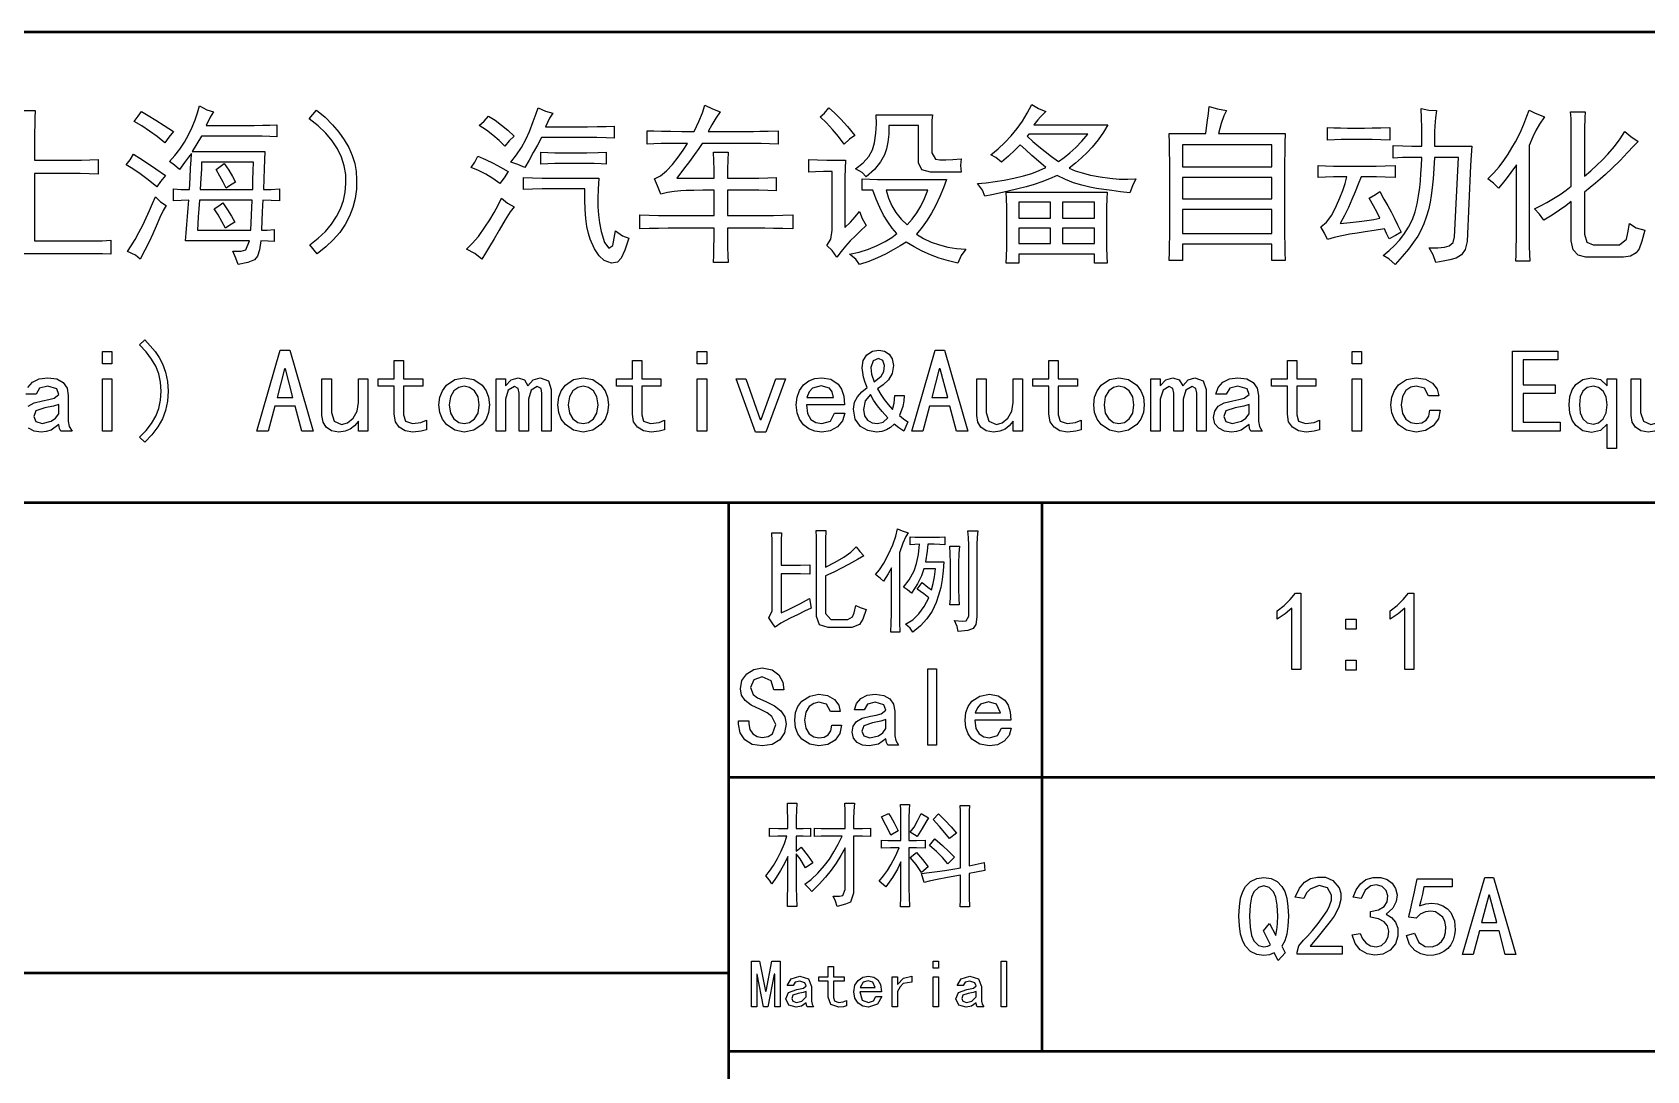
# Model space of a CAD drawing. Extents: x 0 to 1189, y 0 to 841.
# Drawn here: x 1074.3 to 1136.1, y 33.3 to 73 of the extents above; entities that cross this region are included whole.
import ezdxf

# ---------------------------------------------------------------- set-up
doc = ezdxf.new("R2010")
doc.units = 0

msp = doc.modelspace()

# ---------------------------------------------------------------- linework, layer by layer
at = {"color": 7, "lineweight": 50}
for p, q in [((1179, 73), (909, 73)), ((1179, 55), (909, 55)), ((1101, 55), (1101, 10)), ((1113, 34), (1113, 55)), ((1101, 44.5), (1179, 44.5)), ((1101, 37), (909, 37)), ((1179, 34), (1101, 34))]:
    msp.add_line(p, q, dxfattribs=at)
at = {"color": 7, "lineweight": 25}
for points in [[(1073.872, 70.002), (1074.46, 70.002), (1074.446, 69.718), (1074.437, 69.445), (1074.434, 69.184), (1074.434, 68.11), (1075.892, 68.11), (1076.227, 68.113), (1076.551, 68.121), (1076.863, 68.135), (1076.863, 67.573), (1076.523, 67.587), (1076.182, 67.596), (1075.841, 67.598), (1074.434, 67.598), (1074.434, 65.016), (1076.454, 65.016), (1076.724, 65.019), (1077.023, 65.027), (1077.349, 65.042), (1077.349, 64.505), (1077.034, 64.519), (1076.736, 64.527), (1076.454, 64.53), (1072.415, 64.53)], [(1074.185, 58.691), (1074.413, 58.826), (1074.74, 58.906), (1074.975, 58.946), (1075.178, 58.996), (1075.366, 59.139), (1075.286, 59.354), (1074.937, 59.461), (1074.624, 59.38), (1074.489, 59.157), (1074.096, 59.157)], [(1074.178, 59.414), (1074.355, 59.613), (1074.612, 59.741), (1074.937, 59.783), (1075.281, 59.738), (1075.527, 59.604), (1075.675, 59.389), (1075.724, 59.103), (1075.724, 58.119), (1075.76, 57.922), (1075.867, 57.743), (1075.438, 57.743), (1075.384, 57.841), (1075.366, 57.993), (1075.062, 57.779), (1074.879, 57.725), (1074.686, 57.707), (1074.422, 57.743), (1074.203, 57.85)]]:
    msp.add_lwpolyline(points, dxfattribs=at)
for points in [[(1078.52, 69.976), (1078.779, 69.823), (1079.07, 69.644), (1079.393, 69.439), (1079.748, 69.209), (1079.575, 68.985), (1079.415, 68.775), (1079.121, 69.008), (1078.827, 69.222), (1078.533, 69.417), (1078.239, 69.593), (1078.399, 69.791)], [(1083.123, 65.425), (1083.333, 65.432), (1083.608, 65.451), (1083.608, 64.99), (1083.378, 65.01), (1083.097, 65.016), (1083.047, 64.675), (1082.966, 64.436), (1082.854, 64.3), (1082.602, 64.191), (1082.228, 64.121), (1082.138, 64.364), (1082.023, 64.632), (1082.339, 64.629), (1082.522, 64.671), (1082.662, 65.016), (1080.208, 65.016), (1080.237, 65.332), (1080.265, 65.646), (1080.291, 65.958), (1080.314, 66.268), (1080.336, 66.576), (1080.048, 66.569), (1079.748, 66.55), (1079.748, 67.01), (1080.029, 66.991), (1080.361, 66.985), (1080.385, 67.426), (1080.406, 67.803), (1080.423, 68.116), (1080.438, 68.365), (1080.33, 68.218), (1080.177, 68.013), (1079.978, 67.752), (1079.792, 67.918), (1079.594, 68.059), (1079.803, 68.286), (1079.994, 68.532), (1080.167, 68.797), (1080.323, 69.081), (1080.459, 69.371), (1080.575, 69.65), (1080.67, 69.92), (1080.745, 70.181), (1081.032, 70.034), (1081.282, 69.951), (1081.16, 69.759), (1081, 69.439), (1082.841, 69.439), (1083.154, 69.442), (1083.444, 69.451), (1083.711, 69.465), (1083.711, 69.005), (1083.441, 69.019), (1083.142, 69.027), (1082.816, 69.03), (1080.821, 69.03), (1080.642, 68.73), (1080.464, 68.442), (1083.25, 68.442), (1083.238, 68.121), (1083.225, 67.771), (1083.212, 67.392), (1083.199, 66.985), (1083.493, 66.991), (1083.813, 67.01), (1083.813, 66.55), (1083.487, 66.569), (1083.174, 66.576), (1083.161, 66.379), (1083.148, 66.122), (1083.135, 65.804)], [(1085.228, 70.027), (1085.55, 69.747), (1085.834, 69.463), (1086.081, 69.175), (1086.289, 68.883), (1086.459, 68.588), (1086.592, 68.289), (1086.687, 67.986), (1086.744, 67.679), (1086.762, 67.368), (1086.754, 66.995), (1086.706, 66.636), (1086.618, 66.292), (1086.49, 65.962), (1086.322, 65.646), (1086.115, 65.346), (1085.868, 65.059), (1085.581, 64.787), (1085.254, 64.53), (1084.973, 64.863), (1085.291, 65.118), (1085.567, 65.384), (1085.802, 65.661), (1085.995, 65.949), (1086.147, 66.249), (1086.257, 66.56), (1086.326, 66.882), (1086.353, 67.215), (1086.343, 67.561), (1086.285, 67.897), (1086.18, 68.223), (1086.027, 68.538), (1085.828, 68.843), (1085.582, 69.137), (1085.288, 69.421), (1084.947, 69.695)], [(1094.269, 69.9), (1094.148, 69.721), (1093.988, 69.388), (1095.599, 69.388), (1095.974, 69.391), (1096.315, 69.4), (1096.622, 69.414), (1096.622, 68.954), (1096.312, 68.968), (1095.962, 68.976), (1095.573, 68.979), (1093.835, 68.979), (1093.68, 68.687), (1093.521, 68.397), (1093.36, 68.111), (1093.195, 67.829), (1092.933, 67.944), (1092.658, 68.033), (1092.876, 68.308), (1093.068, 68.596), (1093.234, 68.896), (1093.374, 69.209), (1093.525, 69.593), (1093.636, 69.891), (1093.707, 70.104), (1093.988, 69.989)], [(1098.4, 66.806), (1098.279, 67.132), (1098.17, 67.394), (1098.393, 67.512), (1098.619, 67.695), (1098.848, 67.944), (1099.065, 68.221), (1099.257, 68.489), (1099.423, 68.749), (1099.059, 68.748), (1098.723, 68.745), (1098.416, 68.74), (1098.138, 68.733), (1097.889, 68.723), (1097.889, 69.235), (1098.132, 69.226), (1098.433, 69.218), (1098.791, 69.213), (1099.206, 69.21), (1099.678, 69.209), (1099.86, 69.593), (1099.997, 69.925), (1100.088, 70.206), (1100.388, 70.066), (1100.676, 69.951), (1100.511, 69.709), (1100.357, 69.462), (1100.215, 69.209), (1101.954, 69.209), (1102.196, 69.212), (1102.511, 69.221), (1102.9, 69.235), (1102.9, 68.723), (1102.568, 68.738), (1102.252, 68.746), (1101.954, 68.749), (1099.985, 68.749), (1099.856, 68.557), (1099.695, 68.328), (1099.5, 68.062), (1099.273, 67.759), (1099.014, 67.419), (1100.446, 67.419), (1100.443, 67.746), (1100.434, 68.079), (1100.42, 68.417), (1100.982, 68.417), (1100.968, 68.113), (1100.96, 67.78), (1100.957, 67.419), (1101.826, 67.419), (1102.164, 67.422), (1102.497, 67.431), (1102.823, 67.445), (1102.823, 66.934), (1102.497, 66.948), (1102.164, 66.956), (1101.826, 66.959), (1100.957, 66.959), (1100.957, 65.988), (1102.389, 65.988), (1102.724, 65.99), (1103.082, 65.999), (1103.463, 66.013), (1103.463, 65.476), (1103.082, 65.49), (1102.724, 65.499), (1102.389, 65.502), (1100.957, 65.502), (1100.958, 65.114), (1100.963, 64.767), (1100.971, 64.462), (1100.982, 64.198), (1100.42, 64.198), (1100.431, 64.471), (1100.439, 64.78), (1100.444, 65.123), (1100.446, 65.502), (1098.681, 65.502), (1098.312, 65.499), (1097.954, 65.49), (1097.607, 65.476), (1097.607, 66.013), (1097.954, 65.999), (1098.312, 65.99), (1098.681, 65.988), (1100.446, 65.988), (1100.446, 66.959), (1100.02, 66.958), (1099.666, 66.953), (1099.381, 66.945), (1099.167, 66.934), (1098.923, 66.908), (1098.667, 66.865)], [(1104.838, 70.104), (1105.054, 69.914), (1105.292, 69.676), (1105.552, 69.39), (1105.835, 69.056), (1105.631, 68.909), (1105.426, 68.723), (1105.206, 69.009), (1104.979, 69.28), (1104.745, 69.534), (1104.506, 69.772), (1104.666, 69.906)], [(1108.724, 67.65), (1108.392, 67.739), (1108.264, 68.007), (1108.264, 69.439), (1107.139, 69.439), (1107.129, 69.101), (1107.098, 68.8), (1107.046, 68.538), (1106.973, 68.314), (1106.821, 68.039), (1106.587, 67.757), (1106.27, 67.471), (1106.117, 67.637), (1105.861, 67.777), (1106.146, 68.003), (1106.363, 68.244), (1106.51, 68.501), (1106.59, 68.775), (1106.636, 69.144), (1106.658, 69.502), (1106.653, 69.848), (1108.801, 69.848), (1108.787, 69.627), (1108.778, 69.371), (1108.776, 69.081), (1108.776, 68.391), (1108.916, 68.148), (1109.086, 68.123), (1109.312, 68.123), (1109.587, 68.139), (1109.901, 68.161), (1109.875, 67.905), (1109.901, 67.65)], [(1110.813, 66.729), (1110.717, 66.966), (1110.532, 67.215), (1110.858, 67.247), (1111.2, 67.292), (1111.555, 67.349), (1111.925, 67.419), (1112.284, 67.503), (1112.606, 67.598), (1112.891, 67.707), (1113.14, 67.829), (1112.858, 68.065), (1112.603, 68.289), (1112.373, 68.5), (1112.168, 68.698), (1111.952, 68.488), (1111.714, 68.266), (1111.452, 68.033), (1111.235, 68.206), (1111.043, 68.314), (1111.319, 68.541), (1111.577, 68.784), (1111.818, 69.042), (1112.041, 69.316), (1112.246, 69.606), (1112.433, 69.911), (1112.603, 70.232), (1112.865, 70.091), (1113.14, 69.976), (1112.935, 69.772), (1112.833, 69.657), (1112.679, 69.465), (1115.517, 69.465), (1115.348, 69.177), (1115.148, 68.891), (1114.917, 68.608), (1114.722, 68.4), (1114.511, 68.196), (1114.281, 67.997), (1114.034, 67.803), (1114.262, 67.705), (1114.536, 67.618), (1114.857, 67.539), (1115.223, 67.471), (1115.601, 67.418), (1115.955, 67.387), (1116.285, 67.379), (1116.591, 67.394), (1116.457, 67.132), (1116.361, 66.857), (1116.005, 66.898), (1115.674, 66.941), (1115.367, 66.984), (1115.085, 67.029), (1114.827, 67.074), (1114.519, 67.145), (1114.207, 67.244), (1113.892, 67.369), (1113.574, 67.522), (1113.285, 67.395), (1112.991, 67.28), (1112.692, 67.178), (1112.388, 67.088), (1112.078, 67.01), (1111.707, 66.926), (1111.372, 66.851), (1111.074, 66.785)], [(1120.06, 70.002), (1119.958, 69.803), (1119.856, 69.513), (1119.754, 69.132), (1122.31, 69.132), (1122.296, 68.752), (1122.288, 68.394), (1122.285, 68.059), (1122.285, 65.195), (1122.288, 64.888), (1122.296, 64.581), (1122.31, 64.275), (1121.799, 64.275), (1121.799, 64.888), (1118.373, 64.888), (1118.373, 64.275), (1117.862, 64.275), (1117.876, 64.59), (1117.884, 64.888), (1117.887, 65.169), (1117.887, 68.084), (1117.884, 68.405), (1117.876, 68.755), (1117.862, 69.132), (1119.268, 69.132), (1119.327, 69.553), (1119.37, 69.894), (1119.396, 70.155), (1119.715, 70.066)], [(1127.511, 70.079), (1127.811, 70.021), (1128.099, 70.002), (1128.057, 69.73), (1128.035, 69.427), (1128.028, 69.198), (1128.024, 68.938), (1128.022, 68.647), (1129.454, 68.647), (1129.429, 68.295), (1129.403, 67.905), (1129.275, 64.99), (1129.194, 64.694), (1129.054, 64.485), (1128.853, 64.364), (1128.613, 64.294), (1128.353, 64.239), (1128.073, 64.198), (1127.971, 64.492), (1127.818, 64.76), (1128.153, 64.756), (1128.409, 64.777), (1128.585, 64.824), (1128.738, 64.955), (1128.789, 65.169), (1128.943, 68.212), (1128.022, 68.212), (1127.999, 67.784), (1127.971, 67.398), (1127.938, 67.055), (1127.9, 66.756), (1127.856, 66.499), (1127.791, 66.211), (1127.709, 65.933), (1127.612, 65.667), (1127.498, 65.412), (1127.381, 65.201), (1127.224, 64.966), (1127.027, 64.708), (1126.79, 64.426), (1126.514, 64.121), (1126.271, 64.332), (1126.054, 64.454), (1126.285, 64.648), (1126.495, 64.847), (1126.682, 65.05), (1126.846, 65.259), (1127.031, 65.543), (1127.176, 65.833), (1127.281, 66.128), (1127.358, 66.431), (1127.417, 66.742), (1127.46, 67.061), (1127.484, 67.316), (1127.505, 67.592), (1127.522, 67.891), (1127.536, 68.212), (1127.102, 68.212), (1126.795, 68.206), (1126.437, 68.186), (1126.437, 68.672), (1126.808, 68.653), (1127.153, 68.647), (1127.536, 68.647), (1127.536, 69.363), (1127.53, 69.721)], [(1132.236, 69.772), (1132.038, 69.487), (1131.904, 69.248), (1131.789, 68.995), (1131.648, 68.672), (1131.648, 65.502), (1131.65, 65.136), (1131.654, 64.805), (1131.662, 64.509), (1131.673, 64.249), (1131.136, 64.249), (1131.148, 64.489), (1131.156, 64.773), (1131.161, 65.102), (1131.162, 65.476), (1131.162, 67.931), (1130.948, 67.63), (1130.766, 67.394), (1130.609, 67.202), (1130.472, 67.036), (1130.28, 67.228), (1130.063, 67.394), (1130.29, 67.62), (1130.495, 67.854), (1130.676, 68.097), (1130.84, 68.341), (1130.989, 68.58), (1131.124, 68.813), (1131.3, 69.155), (1131.443, 69.49), (1131.558, 69.791), (1131.648, 70.027), (1131.872, 69.9)], [(1133.796, 69.951), (1133.776, 69.727), (1133.77, 69.311), (1133.77, 67.496), (1134.008, 67.702), (1134.237, 67.912), (1134.456, 68.124), (1134.665, 68.34), (1134.918, 68.63), (1135.131, 68.919), (1135.304, 69.209), (1135.534, 69.011), (1135.816, 68.826), (1135.648, 68.642), (1135.418, 68.4), (1135.125, 68.097), (1134.825, 67.796), (1134.574, 67.557), (1134.371, 67.381), (1134.185, 67.229), (1133.984, 67.063), (1133.77, 66.882), (1133.77, 65.272), (1133.853, 64.965), (1134.102, 64.863), (1135.1, 64.863), (1135.368, 65.08), (1135.429, 65.326), (1135.483, 65.681), (1135.745, 65.515), (1136.071, 65.425), (1135.966, 65.01), (1135.855, 64.721), (1135.739, 64.556), (1135.528, 64.441), (1135.253, 64.402), (1133.821, 64.402), (1133.52, 64.471), (1133.333, 64.675), (1133.259, 65.016), (1133.259, 66.525), (1133.057, 66.365), (1132.811, 66.192), (1132.527, 66.007), (1132.21, 65.809), (1132.044, 66.045), (1131.852, 66.243), (1132.081, 66.356), (1132.324, 66.488), (1132.581, 66.64), (1132.833, 66.8), (1133.058, 66.958), (1133.259, 67.113), (1133.259, 69.414), (1133.252, 69.701), (1133.233, 69.951)], [(1091.815, 69.797), (1092.058, 69.634), (1092.301, 69.452), (1092.543, 69.251), (1092.786, 69.03), (1092.594, 68.845), (1092.428, 68.647), (1092.214, 68.859), (1091.981, 69.062), (1091.728, 69.256), (1091.457, 69.439), (1091.649, 69.606)], [(1125.338, 69.337), (1125.639, 69.34), (1125.963, 69.348), (1126.309, 69.363), (1126.309, 68.877), (1125.963, 68.891), (1125.639, 68.9), (1125.338, 68.902), (1124.724, 68.902), (1124.454, 68.9), (1124.19, 68.891), (1123.931, 68.877), (1123.931, 69.363), (1124.176, 69.348), (1124.431, 69.34), (1124.698, 69.337)], [(1112.424, 69.03), (1112.644, 68.828), (1112.874, 68.629), (1113.114, 68.435), (1113.365, 68.245), (1113.625, 68.059), (1113.842, 68.207), (1114.063, 68.386), (1114.288, 68.596), (1114.517, 68.836), (1114.75, 69.107), (1112.5, 69.107)], [(1121.799, 67.854), (1121.799, 68.698), (1118.373, 68.698), (1118.373, 67.854)], [(1079.108, 67.087), (1078.776, 67.351), (1078.469, 67.579), (1078.188, 67.773), (1077.932, 67.931), (1078.092, 68.123), (1078.214, 68.34), (1078.463, 68.183), (1078.75, 67.995), (1079.076, 67.774), (1079.441, 67.522), (1079.255, 67.298)], [(1080.821, 68.033), (1080.816, 67.769), (1080.799, 67.419), (1080.77, 66.985), (1082.79, 66.985), (1082.793, 67.351), (1082.802, 67.701), (1082.816, 68.033)], [(1092.249, 67.215), (1091.979, 67.407), (1091.706, 67.573), (1091.43, 67.713), (1091.15, 67.829), (1091.291, 68.027), (1091.406, 68.263), (1091.698, 68.131), (1091.987, 67.988), (1092.273, 67.837), (1092.556, 67.675), (1092.403, 67.432)], [(1096.315, 67.956), (1096.116, 67.971), (1095.86, 67.979), (1095.548, 67.982), (1094.602, 67.982), (1094.343, 67.979), (1094.079, 67.971), (1093.809, 67.956), (1093.809, 68.417), (1094.079, 68.402), (1094.343, 68.394), (1094.602, 68.391), (1095.573, 68.391), (1096.001, 68.397), (1096.315, 68.417)], [(1105.477, 68.11), (1105.463, 67.792), (1105.455, 67.451), (1105.452, 67.087), (1105.452, 65.527), (1105.662, 65.732), (1105.849, 65.936), (1106.014, 66.141), (1106.117, 65.879), (1106.27, 65.604), (1106.054, 65.402), (1105.849, 65.206), (1105.656, 65.016), (1105.474, 64.823), (1105.304, 64.618), (1105.145, 64.402), (1104.96, 64.652), (1104.761, 64.837), (1104.915, 65.086), (1104.966, 65.425), (1104.966, 67.675), (1104.628, 67.672), (1104.33, 67.664), (1104.071, 67.65), (1104.071, 68.135), (1104.41, 68.116), (1104.761, 68.11)], [(1081.691, 67.982), (1081.864, 67.721), (1082.009, 67.482), (1082.125, 67.266), (1081.934, 67.157), (1081.767, 67.036), (1081.657, 67.263), (1081.529, 67.502), (1081.384, 67.752)], [(1097.184, 65.118), (1097.033, 64.665), (1096.889, 64.363), (1096.749, 64.211), (1096.519, 64.169), (1096.238, 64.275), (1096.042, 64.444), (1095.863, 64.712), (1095.701, 65.08), (1095.631, 65.308), (1095.576, 65.573), (1095.535, 65.876), (1095.508, 66.216), (1095.495, 66.595), (1095.497, 67.01), (1093.86, 67.01), (1093.489, 67.004), (1093.144, 66.985), (1093.144, 67.445), (1093.489, 67.426), (1093.86, 67.419), (1096.033, 67.419), (1096.006, 67.002), (1095.994, 66.635), (1095.995, 66.32), (1096.015, 66.022), (1096.058, 65.706), (1096.123, 65.374), (1096.254, 64.958), (1096.417, 64.735), (1096.57, 64.837), (1096.673, 65.4), (1096.941, 65.214)], [(1106.117, 67.394), (1106.401, 67.38), (1106.707, 67.371), (1107.037, 67.368), (1109.338, 67.368), (1109.223, 67.052), (1109.082, 66.715), (1108.916, 66.358), (1108.77, 66.084), (1108.6, 65.812), (1108.406, 65.541), (1108.188, 65.272), (1108.467, 65.107), (1108.761, 64.971), (1109.07, 64.863), (1109.392, 64.783), (1109.729, 64.732), (1110.08, 64.709), (1109.901, 64.46), (1109.773, 64.172), (1109.413, 64.258), (1109.065, 64.363), (1108.731, 64.485), (1108.409, 64.627), (1108.1, 64.787), (1107.804, 64.965), (1107.568, 64.824), (1107.304, 64.675), (1107.011, 64.517), (1106.696, 64.365), (1106.364, 64.233), (1106.014, 64.121), (1105.867, 64.319), (1105.631, 64.505), (1105.999, 64.587), (1106.352, 64.698), (1106.692, 64.837), (1106.997, 64.99), (1107.249, 65.144), (1107.446, 65.297), (1107.264, 65.507), (1107.094, 65.743), (1106.935, 66.007), (1106.787, 66.297), (1106.651, 66.615), (1106.526, 66.959), (1106.117, 66.959)], [(1121.799, 66.627), (1121.799, 67.445), (1118.373, 67.445), (1118.373, 66.627)], [(1123.573, 67.905), (1123.846, 67.891), (1124.153, 67.882), (1124.494, 67.88), (1125.465, 67.88), (1125.786, 67.882), (1126.136, 67.891), (1126.514, 67.905), (1126.514, 67.445), (1126.139, 67.459), (1125.798, 67.468), (1125.491, 67.471), (1125.21, 67.471), (1125.103, 67.192), (1124.988, 66.902), (1124.865, 66.601), (1124.73, 66.294), (1124.581, 65.988), (1124.417, 65.681), (1124.797, 65.722), (1125.137, 65.763), (1125.439, 65.804), (1125.702, 65.844), (1125.926, 65.885), (1125.823, 66.107), (1125.687, 66.363), (1125.517, 66.652), (1125.76, 66.793), (1125.926, 66.908), (1126.088, 66.617), (1126.233, 66.357), (1126.36, 66.128), (1126.483, 65.9), (1126.61, 65.64), (1126.744, 65.348), (1126.527, 65.221), (1126.284, 65.093), (1126.188, 65.304), (1126.105, 65.476), (1125.716, 65.416), (1125.366, 65.361), (1125.057, 65.313), (1124.788, 65.272), (1124.471, 65.215), (1124.186, 65.147), (1123.931, 65.067), (1123.816, 65.316), (1123.676, 65.553), (1123.89, 65.735), (1124.09, 66.007), (1124.277, 66.371), (1124.402, 66.67), (1124.51, 66.953), (1124.6, 67.22), (1124.673, 67.471), (1124.494, 67.471), (1124.153, 67.468), (1123.846, 67.459), (1123.573, 67.445)], [(1107.83, 65.63), (1108.025, 65.846), (1108.202, 66.088), (1108.36, 66.354), (1108.5, 66.644), (1108.622, 66.959), (1107.037, 66.959), (1107.126, 66.652), (1107.25, 66.366), (1107.408, 66.1), (1107.602, 65.855)], [(1115.492, 66.882), (1115.481, 66.625), (1115.473, 66.314), (1115.468, 65.948), (1115.466, 65.527), (1115.468, 65.117), (1115.473, 64.754), (1115.481, 64.439), (1115.492, 64.172), (1115.006, 64.172), (1115.006, 64.505), (1112.117, 64.505), (1112.117, 64.172), (1111.631, 64.172), (1111.642, 64.439), (1111.65, 64.754), (1111.655, 65.117), (1111.657, 65.527), (1111.655, 65.948), (1111.65, 66.314), (1111.642, 66.625), (1111.631, 66.882)], [(1079.466, 66.371), (1079.355, 66.181), (1079.228, 65.917), (1079.083, 65.579), (1078.958, 65.289), (1078.814, 64.984), (1078.651, 64.663), (1078.469, 64.326), (1078.297, 64.473), (1077.983, 64.607), (1078.135, 64.833), (1078.284, 65.077), (1078.429, 65.338), (1078.571, 65.617), (1078.707, 65.901), (1078.833, 66.176), (1078.95, 66.444), (1079.057, 66.704), (1079.249, 66.518)], [(1082.765, 66.576), (1080.745, 66.576), (1080.721, 66.245), (1080.7, 65.943), (1080.682, 65.67), (1080.668, 65.425), (1082.714, 65.425)], [(1081.64, 66.473), (1081.816, 66.209), (1081.969, 65.962), (1082.1, 65.732), (1081.908, 65.623), (1081.742, 65.502), (1081.603, 65.766), (1081.458, 66.013), (1081.307, 66.243), (1081.48, 66.365)], [(1092.786, 66.32), (1092.643, 66.13), (1092.451, 65.831), (1092.211, 65.425), (1092.022, 65.098), (1091.85, 64.805), (1091.696, 64.548), (1091.559, 64.326), (1091.284, 64.537), (1090.971, 64.709), (1091.185, 64.915), (1091.42, 65.192), (1091.674, 65.54), (1091.862, 65.825), (1092.029, 66.106), (1092.175, 66.382), (1092.301, 66.652), (1092.537, 66.467)], [(1113.319, 65.885), (1113.319, 66.499), (1112.117, 66.499), (1112.117, 65.885)], [(1115.006, 65.885), (1115.006, 66.499), (1113.779, 66.499), (1113.779, 65.885)], [(1121.799, 65.297), (1121.799, 66.218), (1118.373, 66.218), (1118.373, 65.297)], [(1113.319, 64.914), (1113.319, 65.502), (1112.117, 65.502), (1112.117, 64.914)], [(1115.006, 64.914), (1115.006, 65.502), (1113.779, 65.502), (1113.779, 64.914)], [(1079.547, 59.264), (1079.522, 58.884), (1079.447, 58.532), (1079.323, 58.208), (1079.149, 57.902), (1078.925, 57.604), (1078.652, 57.313), (1078.455, 57.51), (1078.706, 57.766), (1078.912, 58.031), (1079.072, 58.307), (1079.187, 58.6), (1079.255, 58.919), (1079.278, 59.264), (1079.255, 59.609), (1079.187, 59.928), (1079.072, 60.222), (1078.912, 60.499), (1078.706, 60.77), (1078.455, 61.036), (1078.652, 61.233), (1078.861, 61.008), (1079.043, 60.781), (1079.197, 60.552), (1079.323, 60.32), (1079.447, 59.996), (1079.522, 59.644)], [(1077.385, 60.32), (1077.027, 60.32), (1077.027, 60.785), (1077.385, 60.785)], [(1085.093, 57.743), (1084.663, 57.743), (1084.412, 58.691), (1083.625, 58.691), (1083.375, 57.743), (1082.945, 57.743), (1083.84, 60.839), (1084.198, 60.839)], [(1100.161, 60.32), (1099.803, 60.32), (1099.803, 60.785), (1100.161, 60.785)], [(1107.864, 58.101), (1107.703, 57.743), (1107.515, 57.868), (1107.344, 58.011), (1107.197, 57.884), (1107.04, 57.788), (1106.866, 57.727), (1106.664, 57.707), (1106.331, 57.761), (1106.047, 57.922), (1105.852, 58.195), (1105.787, 58.584), (1105.825, 58.846), (1105.94, 59.058), (1106.107, 59.239), (1106.306, 59.407), (1106.226, 59.604), (1106.163, 59.801), (1106.11, 60.159), (1106.156, 60.445), (1106.297, 60.66), (1106.506, 60.794), (1106.754, 60.839), (1106.969, 60.801), (1107.148, 60.687), (1107.268, 60.501), (1107.309, 60.248), (1107.262, 59.942), (1107.121, 59.703), (1106.922, 59.512), (1106.7, 59.354), (1106.828, 59.146), (1106.96, 58.951), (1107.105, 58.761), (1107.273, 58.566), (1107.344, 58.808), (1107.362, 59.103), (1107.72, 59.103), (1107.709, 58.882), (1107.676, 58.682), (1107.541, 58.333), (1107.693, 58.208)], [(1110.157, 57.743), (1109.727, 57.743), (1109.476, 58.691), (1108.689, 58.691), (1108.438, 57.743), (1108.009, 57.743), (1108.904, 60.839), (1109.262, 60.839)], [(1125.235, 60.32), (1124.877, 60.32), (1124.877, 60.785), (1125.235, 60.785)], [(1132.834, 57.743), (1131.008, 57.743), (1131.008, 60.803), (1132.744, 60.803), (1132.744, 60.463), (1131.42, 60.463), (1131.42, 59.515), (1132.637, 59.515), (1132.637, 59.175), (1131.42, 59.175), (1131.42, 58.083), (1132.834, 58.083)], [(1084.323, 59.031), (1084.037, 60.123), (1084.001, 60.123), (1083.714, 59.031)], [(1089.432, 57.796), (1089.227, 57.734), (1088.913, 57.707), (1088.623, 57.752), (1088.394, 57.886), (1088.247, 58.101), (1088.198, 58.387), (1088.198, 59.461), (1087.589, 59.461), (1087.589, 59.747), (1088.198, 59.747), (1088.198, 60.445), (1088.556, 60.445), (1088.556, 59.747), (1089.289, 59.747), (1089.289, 59.461), (1088.556, 59.461), (1088.556, 58.369), (1088.627, 58.128), (1088.896, 58.029), (1089.218, 58.065), (1089.432, 58.154)], [(1098.552, 57.796), (1098.346, 57.734), (1098.033, 57.707), (1097.742, 57.752), (1097.514, 57.886), (1097.366, 58.101), (1097.317, 58.387), (1097.317, 59.461), (1096.708, 59.461), (1096.708, 59.747), (1097.317, 59.747), (1097.317, 60.445), (1097.675, 60.445), (1097.675, 59.747), (1098.409, 59.747), (1098.409, 59.461), (1097.675, 59.461), (1097.675, 58.369), (1097.746, 58.128), (1098.015, 58.029), (1098.337, 58.065), (1098.552, 58.154)], [(1106.969, 60.248), (1106.906, 60.445), (1106.736, 60.517), (1106.539, 60.427), (1106.45, 60.177), (1106.476, 59.917), (1106.575, 59.622), (1106.843, 59.846), (1106.937, 60.023)], [(1109.387, 59.031), (1109.101, 60.123), (1109.065, 60.123), (1108.778, 59.031)], [(1114.496, 57.796), (1114.291, 57.734), (1113.977, 57.707), (1113.687, 57.752), (1113.458, 57.886), (1113.311, 58.101), (1113.261, 58.387), (1113.261, 59.461), (1112.653, 59.461), (1112.653, 59.747), (1113.261, 59.747), (1113.261, 60.445), (1113.62, 60.445), (1113.62, 59.747), (1114.353, 59.747), (1114.353, 59.461), (1113.62, 59.461), (1113.62, 58.369), (1113.691, 58.128), (1113.959, 58.029), (1114.282, 58.065), (1114.496, 58.154)], [(1123.626, 57.796), (1123.42, 57.734), (1123.107, 57.707), (1122.816, 57.752), (1122.588, 57.886), (1122.44, 58.101), (1122.391, 58.387), (1122.391, 59.461), (1121.782, 59.461), (1121.782, 59.747), (1122.391, 59.747), (1122.391, 60.445), (1122.749, 60.445), (1122.749, 59.747), (1123.483, 59.747), (1123.483, 59.461), (1122.749, 59.461), (1122.749, 58.369), (1122.82, 58.128), (1123.089, 58.029), (1123.411, 58.065), (1123.626, 58.154)], [(1077.385, 57.743), (1077.027, 57.743), (1077.027, 59.747), (1077.385, 59.747)], [(1087.189, 57.743), (1086.831, 57.743), (1086.831, 58.119), (1086.681, 57.944), (1086.518, 57.814), (1086.323, 57.734), (1086.079, 57.707), (1085.797, 57.752), (1085.596, 57.886), (1085.475, 58.087), (1085.435, 58.333), (1085.435, 59.747), (1085.793, 59.747), (1085.793, 58.459), (1085.9, 58.119), (1086.187, 57.993), (1086.412, 58.054), (1086.625, 58.235), (1086.779, 58.506), (1086.831, 58.835), (1086.831, 59.747), (1087.189, 59.747)], [(1091.847, 58.745), (1091.815, 58.455), (1091.72, 58.204), (1091.561, 57.993), (1091.248, 57.779), (1090.881, 57.707), (1090.514, 57.779), (1090.201, 57.993), (1090.042, 58.204), (1089.946, 58.455), (1089.914, 58.745), (1089.946, 59.035), (1090.042, 59.286), (1090.201, 59.497), (1090.514, 59.712), (1090.881, 59.783), (1091.248, 59.712), (1091.561, 59.497), (1091.72, 59.286), (1091.815, 59.035)], [(1091.453, 58.745), (1091.409, 59.058), (1091.275, 59.282), (1091.087, 59.416), (1090.881, 59.461), (1090.675, 59.416), (1090.487, 59.282), (1090.353, 59.058), (1090.308, 58.745), (1090.353, 58.432), (1090.487, 58.208), (1090.675, 58.074), (1090.881, 58.029), (1091.087, 58.074), (1091.275, 58.208), (1091.409, 58.432)], [(1094.214, 57.743), (1093.856, 57.743), (1093.856, 59.192), (1093.82, 59.371), (1093.677, 59.443), (1093.444, 59.309), (1093.337, 58.96), (1093.337, 57.743), (1092.979, 57.743), (1092.979, 59.192), (1092.943, 59.371), (1092.8, 59.443), (1092.567, 59.309), (1092.46, 58.96), (1092.46, 57.743), (1092.102, 57.743), (1092.102, 59.747), (1092.46, 59.747), (1092.46, 59.479), (1092.675, 59.703), (1092.943, 59.783), (1093.185, 59.703), (1093.319, 59.479), (1093.525, 59.703), (1093.784, 59.783), (1094.107, 59.667), (1094.214, 59.336)], [(1096.4, 58.745), (1096.368, 58.455), (1096.272, 58.204), (1096.113, 57.993), (1095.8, 57.779), (1095.433, 57.707), (1095.066, 57.779), (1094.753, 57.993), (1094.594, 58.204), (1094.499, 58.455), (1094.467, 58.745), (1094.499, 59.035), (1094.594, 59.286), (1094.753, 59.497), (1095.066, 59.712), (1095.433, 59.783), (1095.8, 59.712), (1096.113, 59.497), (1096.272, 59.286), (1096.368, 59.035)], [(1096.006, 58.745), (1095.961, 59.058), (1095.827, 59.282), (1095.639, 59.416), (1095.433, 59.461), (1095.227, 59.416), (1095.039, 59.282), (1094.905, 59.058), (1094.86, 58.745), (1094.905, 58.432), (1095.039, 58.208), (1095.227, 58.074), (1095.433, 58.029), (1095.639, 58.074), (1095.827, 58.208), (1095.961, 58.432)], [(1100.161, 57.743), (1099.803, 57.743), (1099.803, 59.747), (1100.161, 59.747)], [(1103.182, 59.747), (1102.43, 57.707), (1102.036, 57.707), (1101.284, 59.747), (1101.66, 59.747), (1102.215, 58.19), (1102.251, 58.19), (1102.806, 59.747)], [(1105.451, 58.423), (1105.361, 58.132), (1105.165, 57.904), (1104.892, 57.756), (1104.574, 57.707), (1104.304, 57.738), (1104.069, 57.83), (1103.867, 57.984), (1103.713, 58.192), (1103.62, 58.446), (1103.59, 58.745), (1103.62, 59.044), (1103.713, 59.298), (1103.867, 59.506), (1104.069, 59.66), (1104.304, 59.752), (1104.574, 59.783), (1104.916, 59.723), (1105.191, 59.542), (1105.326, 59.346), (1105.406, 59.08), (1105.433, 58.745), (1103.983, 58.745), (1104.026, 58.409), (1104.153, 58.19), (1104.344, 58.069), (1104.574, 58.029), (1104.896, 58.128), (1105.057, 58.423)], [(1105.021, 59.031), (1104.963, 59.244), (1104.86, 59.38), (1104.538, 59.479), (1104.216, 59.38), (1104.091, 59.244), (1104.001, 59.031)], [(1112.253, 57.743), (1111.895, 57.743), (1111.895, 58.119), (1111.745, 57.944), (1111.582, 57.814), (1111.387, 57.734), (1111.143, 57.707), (1110.861, 57.752), (1110.66, 57.886), (1110.539, 58.087), (1110.499, 58.333), (1110.499, 59.747), (1110.857, 59.747), (1110.857, 58.459), (1110.964, 58.119), (1111.25, 57.993), (1111.476, 58.054), (1111.689, 58.235), (1111.843, 58.506), (1111.895, 58.835), (1111.895, 59.747), (1112.253, 59.747)], [(1116.911, 58.745), (1116.879, 58.455), (1116.784, 58.204), (1116.625, 57.993), (1116.312, 57.779), (1115.945, 57.707), (1115.578, 57.779), (1115.265, 57.993), (1115.105, 58.204), (1115.01, 58.455), (1114.978, 58.745), (1115.01, 59.035), (1115.105, 59.286), (1115.265, 59.497), (1115.578, 59.712), (1115.945, 59.783), (1116.312, 59.712), (1116.625, 59.497), (1116.784, 59.286), (1116.879, 59.035)], [(1116.517, 58.745), (1116.473, 59.058), (1116.339, 59.282), (1116.151, 59.416), (1115.945, 59.461), (1115.739, 59.416), (1115.551, 59.282), (1115.417, 59.058), (1115.372, 58.745), (1115.417, 58.432), (1115.551, 58.208), (1115.739, 58.074), (1115.945, 58.029), (1116.151, 58.074), (1116.339, 58.208), (1116.473, 58.432)], [(1119.278, 57.743), (1118.92, 57.743), (1118.92, 59.192), (1118.884, 59.371), (1118.741, 59.443), (1118.508, 59.309), (1118.401, 58.96), (1118.401, 57.743), (1118.043, 57.743), (1118.043, 59.192), (1118.007, 59.371), (1117.864, 59.443), (1117.631, 59.309), (1117.524, 58.96), (1117.524, 57.743), (1117.166, 57.743), (1117.166, 59.747), (1117.524, 59.747), (1117.524, 59.479), (1117.739, 59.703), (1118.007, 59.783), (1118.249, 59.703), (1118.383, 59.479), (1118.589, 59.703), (1118.849, 59.783), (1119.171, 59.667), (1119.278, 59.336)], [(1121.428, 57.743), (1120.998, 57.743), (1120.945, 57.841), (1120.927, 57.993), (1120.622, 57.779), (1120.439, 57.725), (1120.247, 57.707), (1119.983, 57.743), (1119.763, 57.85), (1119.616, 58.025), (1119.567, 58.262), (1119.611, 58.503), (1119.745, 58.691), (1119.974, 58.826), (1120.3, 58.906), (1120.535, 58.946), (1120.739, 58.996), (1120.927, 59.139), (1120.846, 59.354), (1120.497, 59.461), (1120.184, 59.38), (1120.05, 59.157), (1119.656, 59.157), (1119.739, 59.414), (1119.916, 59.613), (1120.173, 59.741), (1120.497, 59.783), (1120.842, 59.738), (1121.088, 59.604), (1121.235, 59.389), (1121.285, 59.103), (1121.285, 58.119), (1121.321, 57.922)], [(1125.235, 57.743), (1124.877, 57.743), (1124.877, 59.747), (1125.235, 59.747)], [(1128.238, 58.548), (1128.173, 58.208), (1127.978, 57.94), (1127.685, 57.765), (1127.325, 57.707), (1126.958, 57.776), (1126.645, 57.984), (1126.486, 58.192), (1126.39, 58.446), (1126.358, 58.745), (1126.39, 59.044), (1126.486, 59.298), (1126.645, 59.506), (1126.958, 59.714), (1127.325, 59.783), (1127.678, 59.732), (1127.951, 59.577), (1128.126, 59.351), (1128.184, 59.085), (1127.79, 59.085), (1127.638, 59.38), (1127.325, 59.461), (1127.119, 59.418), (1126.931, 59.291), (1126.797, 59.069), (1126.752, 58.745), (1126.797, 58.421), (1126.931, 58.199), (1127.119, 58.072), (1127.325, 58.029), (1127.535, 58.06), (1127.701, 58.154), (1127.808, 58.316), (1127.844, 58.548)], [(1134.986, 57.081), (1134.628, 57.081), (1134.628, 58.011), (1134.377, 57.77), (1134.037, 57.689), (1133.706, 57.756), (1133.429, 57.958), (1133.289, 58.164), (1133.206, 58.427), (1133.178, 58.745), (1133.206, 59.062), (1133.289, 59.322), (1133.429, 59.524), (1133.706, 59.718), (1134.037, 59.783), (1134.377, 59.712), (1134.628, 59.479), (1134.628, 59.747), (1134.986, 59.747)], [(1134.628, 58.745), (1134.59, 59.047), (1134.476, 59.273), (1134.308, 59.414), (1134.109, 59.461), (1133.874, 59.414), (1133.706, 59.273), (1133.605, 59.047), (1133.572, 58.745), (1133.605, 58.441), (1133.706, 58.208), (1133.874, 58.06), (1134.109, 58.011), (1134.308, 58.06), (1134.476, 58.208), (1134.59, 58.441)], [(1137.311, 57.743), (1136.953, 57.743), (1136.953, 58.119), (1136.803, 57.944), (1136.64, 57.814), (1136.445, 57.734), (1136.201, 57.707), (1135.919, 57.752), (1135.718, 57.886), (1135.597, 58.087), (1135.557, 58.333), (1135.557, 59.747), (1135.915, 59.747), (1135.915, 58.459), (1136.022, 58.119), (1136.309, 57.993), (1136.535, 58.054), (1136.747, 58.235), (1136.902, 58.506), (1136.953, 58.835), (1136.953, 59.747), (1137.311, 59.747)], [(1075.366, 58.405), (1075.366, 58.763), (1075.161, 58.7), (1074.829, 58.638), (1074.48, 58.512), (1074.4, 58.298), (1074.48, 58.11), (1074.722, 58.029), (1075.071, 58.119), (1075.239, 58.235)], [(1107.094, 58.244), (1106.879, 58.486), (1106.7, 58.709), (1106.552, 58.924), (1106.432, 59.139), (1106.226, 58.897), (1106.163, 58.566), (1106.203, 58.331), (1106.324, 58.163), (1106.499, 58.063), (1106.7, 58.029), (1106.915, 58.083)], [(1120.927, 58.405), (1120.927, 58.763), (1120.721, 58.7), (1120.39, 58.638), (1120.041, 58.512), (1119.96, 58.298), (1120.041, 58.11), (1120.282, 58.029), (1120.631, 58.119), (1120.799, 58.235)], [(1103.025, 53.854), (1103.012, 53.551), (1103.008, 53.189), (1103.008, 52.609), (1103.417, 52.609), (1103.753, 52.614), (1104.115, 52.626), (1104.115, 52.269), (1103.753, 52.281), (1103.417, 52.286), (1103.008, 52.286), (1103.008, 50.786), (1103.265, 50.903), (1103.493, 51.016), (1103.751, 51.15), (1104.099, 51.331), (1104.167, 50.973), (1103.902, 50.846), (1103.633, 50.715), (1103.357, 50.581), (1103.005, 50.394), (1102.786, 50.24), (1102.667, 50.406), (1102.547, 50.598), (1102.667, 50.871), (1102.667, 53.155), (1102.662, 53.534), (1102.65, 53.854)], [(1104.729, 53.939), (1104.716, 53.59), (1104.712, 53.257), (1104.712, 52.541), (1105.086, 52.73), (1105.407, 52.921), (1105.674, 53.113), (1105.888, 53.308), (1106.029, 53.129), (1106.178, 52.967), (1105.929, 52.825), (1105.59, 52.635), (1105.322, 52.492), (1105.029, 52.347), (1104.712, 52.2), (1104.712, 50.769), (1104.917, 50.53), (1105.564, 50.53), (1105.743, 50.632), (1105.805, 50.794), (1105.871, 51.075), (1106.037, 50.994), (1106.263, 50.922), (1106.14, 50.547), (1106.008, 50.342), (1105.718, 50.223), (1104.814, 50.223), (1104.482, 50.33), (1104.371, 50.649), (1104.371, 53.189), (1104.369, 53.439), (1104.364, 53.689), (1104.354, 53.939)], [(1107.879, 53.854), (1107.788, 53.708), (1107.675, 53.452), (1107.538, 53.087), (1107.538, 50.786), (1107.542, 50.432), (1107.555, 50.053), (1107.214, 50.053), (1107.227, 50.406), (1107.231, 50.751), (1107.231, 52.507), (1107.104, 52.277), (1106.925, 51.996), (1106.814, 52.102), (1106.618, 52.251), (1106.772, 52.429), (1106.94, 52.687), (1107.121, 53.027), (1107.284, 53.39), (1107.401, 53.716), (1107.47, 54.007), (1107.641, 53.926)], [(1110.538, 53.922), (1110.513, 53.688), (1110.504, 53.394), (1110.504, 50.632), (1110.47, 50.342), (1110.368, 50.189), (1110.155, 50.117), (1109.788, 50.07), (1109.746, 50.27), (1109.652, 50.496), (1109.942, 50.474), (1110.095, 50.479), (1110.197, 50.666), (1110.197, 53.376), (1110.189, 53.675), (1110.163, 53.922)], [(1108.834, 53.683), (1109.072, 53.688), (1109.277, 53.7), (1109.277, 53.394), (1109.081, 53.406), (1108.868, 53.411), (1108.629, 53.411), (1108.599, 53.142), (1108.544, 52.746), (1109.243, 52.746), (1109.22, 52.399), (1109.179, 52.069), (1109.119, 51.756), (1109.041, 51.459), (1108.944, 51.178), (1108.789, 50.852), (1108.589, 50.555), (1108.342, 50.289), (1108.05, 50.053), (1107.947, 50.197), (1107.777, 50.359), (1108.05, 50.525), (1108.288, 50.747), (1108.493, 51.027), (1108.663, 51.365), (1108.476, 51.514), (1108.22, 51.689), (1108.408, 51.945), (1108.625, 51.774), (1108.766, 51.672), (1108.828, 51.905), (1108.879, 52.172), (1108.919, 52.473), (1108.476, 52.473), (1108.385, 52.21), (1108.226, 51.897), (1107.998, 51.536), (1107.854, 51.663), (1107.692, 51.774), (1107.913, 52.049), (1108.101, 52.396), (1108.199, 52.68), (1108.267, 53.018), (1108.305, 53.411), (1107.947, 53.394), (1107.947, 53.7), (1108.143, 53.688), (1108.391, 53.683)], [(1109.839, 53.342), (1109.814, 53.057), (1109.805, 52.678), (1109.805, 51.689), (1109.81, 51.335), (1109.822, 51.092), (1109.464, 51.092), (1109.49, 51.331), (1109.498, 51.672), (1109.498, 52.695), (1109.481, 53.053), (1109.464, 53.342)], [(1122.562, 50.966), (1122.31, 50.749), (1121.999, 50.54), (1121.999, 50.864), (1122.266, 51.068), (1122.499, 51.296), (1122.698, 51.546), (1122.902, 51.546), (1122.902, 48.614), (1122.562, 48.614)], [(1126.891, 50.966), (1126.639, 50.749), (1126.328, 50.54), (1126.328, 50.864), (1126.595, 51.068), (1126.828, 51.296), (1127.027, 51.546), (1127.231, 51.546), (1127.231, 48.614), (1126.891, 48.614)], [(1125.02, 50.165), (1124.628, 50.165), (1124.628, 50.54), (1125.02, 50.54)], [(1125.02, 48.597), (1124.628, 48.597), (1124.628, 48.972), (1125.02, 48.972)], [(1103.205, 46.547), (1103.144, 46.196), (1102.958, 45.925), (1102.666, 45.752), (1102.285, 45.695), (1101.906, 45.755), (1101.62, 45.934), (1101.441, 46.202), (1101.382, 46.53), (1101.382, 46.65), (1101.774, 46.65), (1101.774, 46.547), (1101.812, 46.321), (1101.927, 46.155), (1102.093, 46.053), (1102.285, 46.019), (1102.521, 46.055), (1102.686, 46.164), (1102.813, 46.513), (1102.66, 46.828), (1102.472, 46.967), (1102.217, 47.093), (1101.865, 47.255), (1101.629, 47.434), (1101.495, 47.638), (1101.45, 47.877), (1101.511, 48.201), (1101.697, 48.456), (1101.968, 48.623), (1102.285, 48.678), (1102.666, 48.612), (1102.924, 48.414), (1103.071, 48.139), (1103.12, 47.843), (1102.728, 47.843), (1102.626, 48.184), (1102.285, 48.337), (1101.961, 48.226), (1101.842, 47.928), (1101.936, 47.664), (1102.104, 47.542), (1102.421, 47.4), (1102.754, 47.231), (1103.001, 47.033), (1103.154, 46.805)], [(1108.964, 45.729), (1108.623, 45.729), (1108.623, 48.644), (1108.964, 48.644)], [(1105.323, 46.496), (1105.261, 46.172), (1105.076, 45.917), (1104.797, 45.75), (1104.454, 45.695), (1104.104, 45.761), (1103.806, 45.959), (1103.655, 46.157), (1103.564, 46.399), (1103.533, 46.684), (1103.564, 46.969), (1103.655, 47.21), (1103.806, 47.408), (1104.104, 47.606), (1104.454, 47.672), (1104.791, 47.623), (1105.05, 47.476), (1105.217, 47.261), (1105.272, 47.007), (1104.897, 47.007), (1104.752, 47.289), (1104.454, 47.365), (1104.258, 47.325), (1104.079, 47.203), (1103.951, 46.993), (1103.908, 46.684), (1103.951, 46.375), (1104.079, 46.164), (1104.258, 46.042), (1104.454, 46.002), (1104.654, 46.032), (1104.812, 46.121), (1104.914, 46.275), (1104.948, 46.496)], [(1107.502, 45.729), (1107.092, 45.729), (1107.041, 45.823), (1107.024, 45.968), (1106.734, 45.763), (1106.377, 45.695), (1106.125, 45.729), (1105.916, 45.831), (1105.776, 45.998), (1105.729, 46.223), (1105.771, 46.453), (1105.899, 46.632), (1106.117, 46.76), (1106.428, 46.837), (1106.651, 46.875), (1106.845, 46.922), (1107.024, 47.059), (1106.948, 47.263), (1106.615, 47.365), (1106.317, 47.289), (1106.189, 47.076), (1105.814, 47.076), (1105.893, 47.321), (1106.061, 47.51), (1106.306, 47.632), (1106.615, 47.672), (1106.943, 47.63), (1107.178, 47.502), (1107.318, 47.297), (1107.365, 47.025), (1107.365, 46.087), (1107.399, 45.9)], [(1111.824, 46.377), (1111.738, 46.1), (1111.551, 45.882), (1111.291, 45.742), (1110.988, 45.695), (1110.615, 45.761), (1110.315, 45.959), (1110.168, 46.157), (1110.08, 46.399), (1110.051, 46.684), (1110.08, 46.969), (1110.168, 47.21), (1110.315, 47.408), (1110.615, 47.606), (1110.988, 47.672), (1111.314, 47.615), (1111.576, 47.442), (1111.704, 47.256), (1111.781, 47.003), (1111.807, 46.684), (1110.426, 46.684), (1110.466, 46.364), (1110.588, 46.155), (1110.769, 46.04), (1110.988, 46.002), (1111.295, 46.096), (1111.449, 46.377)], [(1111.415, 46.956), (1111.261, 47.289), (1110.954, 47.382), (1110.647, 47.289), (1110.528, 47.159), (1110.443, 46.956)], [(1107.024, 46.36), (1107.024, 46.701), (1106.828, 46.641), (1106.513, 46.581), (1106.181, 46.462), (1106.104, 46.257), (1106.181, 46.078), (1106.411, 46.002), (1106.743, 46.087), (1106.903, 46.198)], [(1103.777, 41.819), (1104.041, 41.474), (1104.22, 41.222), (1103.947, 41.035), (1103.739, 41.371), (1103.589, 41.563), (1103.589, 40.268), (1103.594, 39.91), (1103.607, 39.552), (1103.249, 39.552), (1103.261, 39.918), (1103.266, 40.268), (1103.266, 41.461), (1103.136, 41.201), (1102.984, 40.932), (1102.82, 40.668), (1102.652, 40.421), (1102.571, 40.557), (1102.43, 40.728), (1102.571, 40.899), (1102.718, 41.118), (1102.874, 41.384), (1103.019, 41.673), (1103.139, 41.96), (1103.232, 42.245), (1102.886, 42.241), (1102.567, 42.228), (1102.567, 42.552), (1102.912, 42.539), (1103.266, 42.535), (1103.266, 42.944), (1103.261, 43.212), (1103.249, 43.506), (1103.607, 43.506), (1103.594, 43.229), (1103.589, 42.944), (1103.589, 42.535), (1103.854, 42.539), (1104.135, 42.552), (1104.135, 42.228), (1103.854, 42.241), (1103.589, 42.245), (1103.589, 41.665)], [(1105.464, 42.535), (1105.464, 42.91), (1105.46, 43.212), (1105.447, 43.506), (1105.822, 43.506), (1105.797, 43.208), (1105.788, 42.893), (1105.788, 42.535), (1106.121, 42.539), (1106.436, 42.552), (1106.436, 42.228), (1106.121, 42.241), (1105.788, 42.245), (1105.788, 40.063), (1105.661, 39.722), (1105.471, 39.637), (1105.158, 39.552), (1105.094, 39.752), (1105.004, 39.944), (1105.243, 39.952), (1105.379, 39.978), (1105.464, 40.199), (1105.464, 41.802), (1105.299, 41.501), (1105.12, 41.215), (1104.927, 40.941), (1104.713, 40.673), (1104.465, 40.403), (1104.186, 40.131), (1104.075, 40.259), (1103.913, 40.404), (1104.164, 40.59), (1104.417, 40.828), (1104.672, 41.12), (1104.858, 41.369), (1105.032, 41.64), (1105.194, 41.932), (1105.345, 42.245), (1104.766, 42.245), (1104.544, 42.241), (1104.288, 42.228), (1104.288, 42.552), (1104.544, 42.539), (1104.766, 42.535)], [(1107.599, 42.978), (1107.595, 43.233), (1107.582, 43.455), (1107.923, 43.455), (1107.91, 43.246), (1107.906, 42.961), (1107.906, 42.074), (1108.196, 42.079), (1108.52, 42.091), (1108.52, 41.785), (1108.196, 41.797), (1107.906, 41.802), (1107.906, 40.233), (1107.91, 39.922), (1107.923, 39.535), (1107.582, 39.535), (1107.595, 39.922), (1107.599, 40.233), (1107.599, 41.256), (1107.467, 40.976), (1107.273, 40.658), (1107.02, 40.302), (1106.764, 40.523), (1106.928, 40.721), (1107.078, 40.929), (1107.216, 41.145), (1107.393, 41.476), (1107.531, 41.802), (1107.199, 41.797), (1106.849, 41.785), (1106.849, 42.091), (1107.092, 42.082), (1107.342, 42.076), (1107.599, 42.074)], [(1109.883, 42.927), (1109.879, 43.195), (1109.866, 43.421), (1110.224, 43.421), (1110.211, 43.195), (1110.207, 42.927), (1110.207, 41.103), (1110.437, 41.154), (1110.787, 41.239), (1110.804, 40.932), (1110.476, 40.868), (1110.207, 40.813), (1110.207, 40.199), (1110.211, 39.905), (1110.224, 39.535), (1109.866, 39.535), (1109.874, 39.808), (1109.879, 40.101), (1109.882, 40.414), (1109.883, 40.745), (1109.38, 40.658), (1108.98, 40.583), (1108.682, 40.521), (1108.486, 40.472), (1108.383, 40.813), (1108.683, 40.849), (1108.983, 40.889), (1109.283, 40.934), (1109.583, 40.982), (1109.883, 41.035)], [(1107.122, 43.114), (1107.209, 42.98), (1107.334, 42.758), (1107.497, 42.449), (1107.207, 42.279), (1107.145, 42.425), (1107.025, 42.658), (1106.849, 42.978)], [(1108.656, 42.944), (1108.554, 42.781), (1108.406, 42.542), (1108.213, 42.228), (1107.957, 42.398), (1108.101, 42.591), (1108.238, 42.83), (1108.366, 43.114)], [(1109.031, 43.097), (1109.291, 42.841), (1109.523, 42.597), (1109.73, 42.364), (1109.457, 42.16), (1109.281, 42.376), (1109.071, 42.614), (1108.827, 42.876)], [(1108.895, 42.143), (1109.183, 41.891), (1109.433, 41.658), (1109.645, 41.444), (1109.389, 41.188), (1109.19, 41.425), (1108.957, 41.658), (1108.69, 41.887)], [(1108.196, 41.614), (1108.417, 41.35), (1108.639, 41.069), (1108.383, 40.847), (1108.175, 41.162), (1107.957, 41.427)], [(1122.429, 39.18), (1122.414, 38.803), (1122.369, 38.489), (1122.291, 38.236), (1122.173, 38.038), (1122.31, 37.782), (1122.037, 37.492), (1121.884, 37.782), (1121.713, 37.705), (1121.491, 37.68), (1121.217, 37.718), (1120.984, 37.835), (1120.793, 38.029), (1120.681, 38.232), (1120.601, 38.491), (1120.553, 38.807), (1120.537, 39.18), (1120.553, 39.551), (1120.601, 39.866), (1120.681, 40.122), (1120.793, 40.322), (1120.984, 40.511), (1121.217, 40.625), (1121.491, 40.663), (1121.765, 40.625), (1121.995, 40.511), (1122.182, 40.322), (1122.29, 40.122), (1122.367, 39.866), (1122.414, 39.551)], [(1122.02, 39.18), (1122.003, 39.602), (1121.952, 39.914), (1121.866, 40.117), (1121.696, 40.283), (1121.491, 40.339), (1121.285, 40.283), (1121.108, 40.117), (1121.018, 39.914), (1120.964, 39.602), (1120.946, 39.18), (1120.964, 38.756), (1121.018, 38.441), (1121.108, 38.234), (1121.285, 38.061), (1121.491, 38.004), (1121.645, 38.029), (1121.747, 38.089), (1121.474, 38.617), (1121.713, 38.907), (1121.952, 38.447), (1122.003, 38.754), (1122.016, 38.928)], [(1122.764, 37.799), (1122.833, 38.042), (1123.003, 38.259), (1123.164, 38.421), (1123.352, 38.634), (1123.566, 38.898), (1123.766, 39.166), (1123.914, 39.391), (1124.009, 39.572), (1124.079, 39.793), (1124.085, 39.981), (1123.923, 40.262), (1123.608, 40.356), (1123.267, 40.219), (1123.125, 40.07), (1123.02, 39.861), (1122.696, 39.913), (1122.852, 40.251), (1123.046, 40.484), (1123.278, 40.622), (1123.548, 40.68), (1123.855, 40.671), (1124.137, 40.552), (1124.375, 40.271), (1124.439, 40.064), (1124.443, 39.819), (1124.365, 39.529), (1124.179, 39.188), (1124.032, 38.979), (1123.83, 38.717), (1123.572, 38.404), (1123.259, 38.038), (1124.486, 38.038), (1124.486, 37.731), (1122.764, 37.731)], [(1124.875, 38.464), (1125.182, 38.515), (1125.271, 38.312), (1125.403, 38.148), (1125.576, 38.042), (1125.787, 38.012), (1125.993, 38.063), (1126.153, 38.2), (1126.251, 38.391), (1126.272, 38.609), (1126.219, 38.813), (1126.093, 38.967), (1125.882, 39.075), (1125.573, 39.146), (1125.573, 39.367), (1125.882, 39.431), (1126.093, 39.555), (1126.211, 39.731), (1126.238, 39.955), (1126.174, 40.168), (1126.017, 40.313), (1125.806, 40.375), (1125.582, 40.339), (1125.375, 40.177), (1125.216, 39.861), (1124.909, 39.913), (1125.03, 40.194), (1125.19, 40.424), (1125.401, 40.586), (1125.676, 40.663), (1125.963, 40.66), (1126.213, 40.586), (1126.409, 40.445), (1126.537, 40.245), (1126.59, 40.004), (1126.562, 39.742), (1126.43, 39.486), (1126.17, 39.265), (1126.381, 39.137), (1126.537, 38.958), (1126.622, 38.722), (1126.622, 38.421), (1126.526, 38.121), (1126.323, 37.884), (1126.051, 37.733), (1125.744, 37.688), (1125.441, 37.744), (1125.182, 37.893), (1124.985, 38.133)], [(1127.258, 38.532), (1127.42, 38.174), (1127.667, 38.021), (1127.929, 38.01), (1128.135, 38.08), (1128.289, 38.208), (1128.391, 38.37), (1128.447, 38.56), (1128.459, 38.771), (1128.425, 38.975), (1128.34, 39.146), (1128.059, 39.35), (1127.878, 39.376), (1127.675, 39.35), (1127.481, 39.265), (1127.326, 39.111), (1127.036, 39.146), (1127.06, 39.237), (1127.104, 39.429), (1127.169, 39.722), (1127.254, 40.116), (1127.36, 40.611), (1128.706, 40.611), (1128.706, 40.305), (1127.616, 40.305), (1127.559, 40.019), (1127.502, 39.774), (1127.445, 39.572), (1127.692, 39.659), (1127.922, 39.682), (1128.14, 39.653), (1128.349, 39.58), (1128.525, 39.469), (1128.647, 39.325), (1128.783, 39.001), (1128.817, 38.651), (1128.794, 38.462), (1128.741, 38.268), (1128.655, 38.089), (1128.536, 37.944), (1128.385, 37.829), (1128.204, 37.739), (1127.993, 37.686), (1127.752, 37.68), (1127.503, 37.735), (1127.266, 37.867), (1127.072, 38.097), (1126.951, 38.447)], [(1131.141, 37.714), (1130.731, 37.714), (1130.493, 38.617), (1129.743, 38.617), (1129.504, 37.714), (1129.095, 37.714), (1129.947, 40.663), (1130.288, 40.663)], [(1130.408, 38.941), (1130.135, 39.981), (1130.101, 39.981), (1129.828, 38.941)], [(1102.975, 35.718), (1102.771, 35.718), (1102.771, 36.965), (1102.75, 36.965), (1102.505, 35.718), (1102.341, 35.718), (1102.096, 36.965), (1102.076, 36.965), (1102.076, 35.718), (1101.871, 35.718), (1101.871, 37.466), (1102.188, 37.466), (1102.413, 36.311), (1102.433, 36.311), (1102.658, 37.466), (1102.975, 37.466)], [(1105.512, 35.748), (1105.395, 35.712), (1105.216, 35.697), (1104.919, 35.799), (1104.807, 36.086), (1104.807, 36.699), (1104.459, 36.699), (1104.459, 36.863), (1104.807, 36.863), (1104.807, 37.262), (1105.011, 37.262), (1105.011, 36.863), (1105.43, 36.863), (1105.43, 36.699), (1105.011, 36.699), (1105.011, 36.076), (1105.052, 35.937), (1105.205, 35.881), (1105.39, 35.902), (1105.512, 35.953)], [(1109.039, 37.19), (1108.835, 37.19), (1108.835, 37.456), (1109.039, 37.456)], [(1111.643, 35.718), (1111.438, 35.718), (1111.438, 37.466), (1111.643, 37.466)], [(1104.256, 35.718), (1104.011, 35.718), (1103.98, 35.774), (1103.97, 35.861), (1103.796, 35.738), (1103.581, 35.697), (1103.305, 35.779), (1103.193, 36.014), (1103.295, 36.26), (1103.612, 36.382), (1103.863, 36.433), (1103.97, 36.515), (1103.924, 36.638), (1103.725, 36.699), (1103.546, 36.653), (1103.469, 36.526), (1103.244, 36.526), (1103.392, 36.786), (1103.725, 36.883), (1104.062, 36.781), (1104.175, 36.495), (1104.175, 35.932), (1104.195, 35.82)], [(1106.861, 36.106), (1106.698, 35.81), (1106.36, 35.697), (1106.137, 35.737), (1105.956, 35.856), (1105.838, 36.044), (1105.798, 36.29), (1105.838, 36.537), (1105.956, 36.725), (1106.137, 36.844), (1106.36, 36.883), (1106.556, 36.849), (1106.713, 36.745), (1106.817, 36.563), (1106.851, 36.29), (1106.023, 36.29), (1106.12, 35.973), (1106.36, 35.881), (1106.544, 35.937), (1106.636, 36.106)], [(1106.616, 36.454), (1106.524, 36.653), (1106.34, 36.71), (1106.156, 36.653), (1106.033, 36.454)], [(1108.015, 36.658), (1107.688, 36.602), (1107.565, 36.483), (1107.463, 36.301), (1107.463, 35.718), (1107.258, 35.718), (1107.258, 36.863), (1107.463, 36.863), (1107.463, 36.566), (1107.693, 36.807), (1108.015, 36.883)], [(1109.039, 35.718), (1108.835, 35.718), (1108.835, 36.863), (1109.039, 36.863)], [(1110.765, 35.718), (1110.52, 35.718), (1110.489, 35.774), (1110.479, 35.861), (1110.305, 35.738), (1110.09, 35.697), (1109.814, 35.779), (1109.702, 36.014), (1109.804, 36.26), (1110.121, 36.382), (1110.372, 36.433), (1110.479, 36.515), (1110.433, 36.638), (1110.234, 36.699), (1110.055, 36.653), (1109.978, 36.526), (1109.753, 36.526), (1109.901, 36.786), (1110.234, 36.883), (1110.571, 36.781), (1110.684, 36.495), (1110.684, 35.932), (1110.704, 35.82)], [(1103.97, 36.096), (1103.97, 36.301), (1103.852, 36.265), (1103.663, 36.229), (1103.464, 36.157), (1103.418, 36.035), (1103.464, 35.927), (1103.602, 35.881), (1103.801, 35.932)], [(1110.479, 36.096), (1110.479, 36.301), (1110.361, 36.265), (1110.172, 36.229), (1109.973, 36.157), (1109.927, 36.035), (1109.973, 35.927), (1110.111, 35.881), (1110.31, 35.932)]]:
    msp.add_lwpolyline(points, close=True, dxfattribs=at)

doc.saveas('drawing.dxf')
